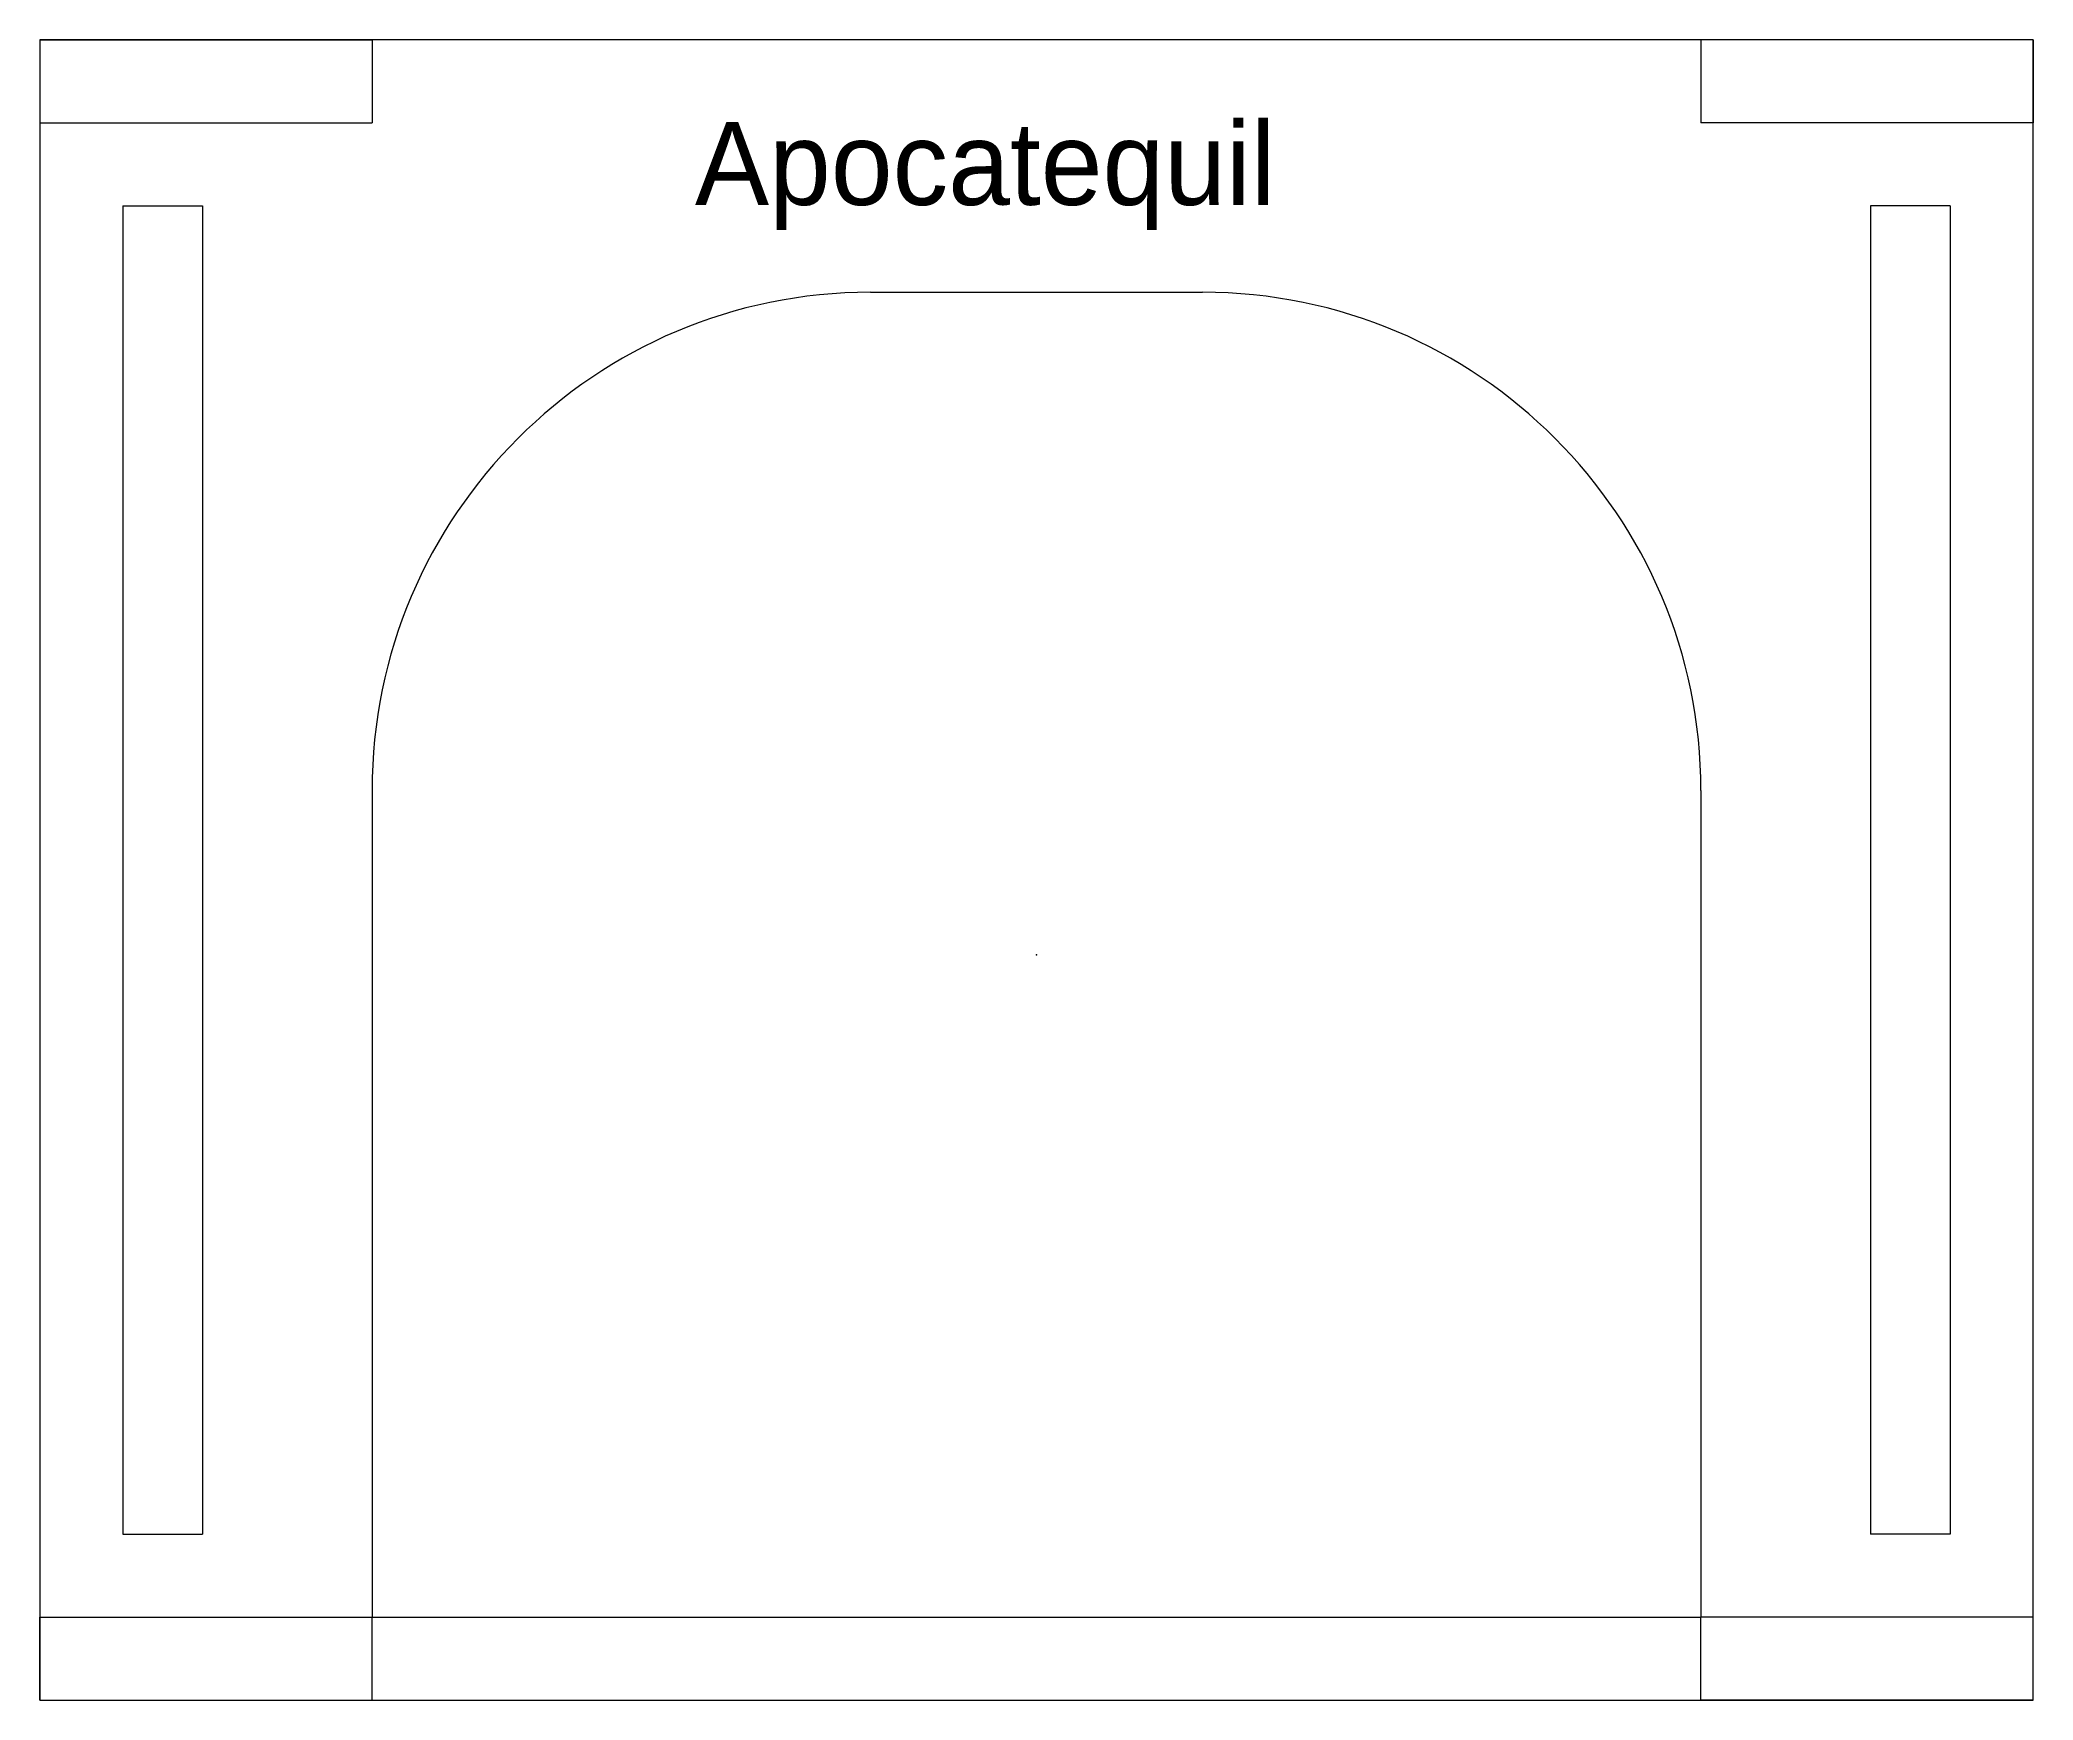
# Model space of a CAD drawing. Header units: inches. Extents: x -3 to 3, y -2.5 to 2.5.
import ezdxf

# ---------------------------------------------------------------- set-up
doc = ezdxf.new("R2010")
doc.units = ezdxf.units.IN
doc.header["$MEASUREMENT"] = 0
doc.header["$PDSIZE"] = -1

msp = doc.modelspace()

# ---------------------------------------------------------------- linework, layer by layer
at = {"color": 1, "linetype": 'Continuous', "lineweight": 5}
for p, q in [((-3, 2.5), (-3, 2.25)), ((-3, 2.5), (-2, 2.5)), ((-3, 2.5), (-3, -2.5)), ((3, 2.5), (-3, 2.5)), ((-2, 2.5), (-2, 2.25)), ((3, 2.5), (2, 2.5)), ((2, 2.5), (2, 2.25)), ((3, 2.5), (3, 2.25)), ((3, -2.5), (3, 2.5)), ((-3, 2.25), (-2, 2.25)), ((3, 2.25), (2, 2.25)), ((-2.75, 2), (-2.51, 2)), ((-2.75, 2), (-2.75, -2)), ((-2.51, 2), (-2.51, -2)), ((2.51, 2), (2.51, -2)), ((2.75, 2), (2.51, 2)), ((2.75, 2), (2.75, -2)), ((-0.5, 1.7398), (0.5, 1.7398)), ((-2, 0.2398), (-2, -2.25)), ((2, 0.2398), (2, -2.25)), ((-2.75, -2), (-2.51, -2)), ((2.75, -2), (2.51, -2)), ((-3, -2.5), (-3, -2.25)), ((-3, -2.25), (-2, -2.25)), ((-2, -2.5), (-2, -2.25)), ((-2, -2.25), (2, -2.25)), ((2, -2.5), (2, -2.25)), ((3, -2.25), (2, -2.25)), ((3, -2.5), (3, -2.25)), ((-3, -2.5), (-2, -2.5)), ((-3, -2.5), (3, -2.5)), ((3, -2.5), (2, -2.5))]:
    msp.add_line(p, q, dxfattribs=at)
for centre, start, end in [((-0.5, 0.2398), 90, 180), ((0.5, 0.2398), 0, 90)]:
    msp.add_arc(centre, 1.5, start, end, dxfattribs=at)
msp.add_point((0, -0.2551), dxfattribs=at)

# ---------------------------------------------------------------- texts
at = {"color": 2, "lineweight": 5, "insert": (-1.028, 2.2528), "char_height": 0.125, "width": 2.03845, "attachment_point": 1}
msp.add_mtext('{\\pxt18;\\FApcomplx.shx|c0;\\H2x;Apocatequil\\P\\FARTXT.SHX|c0;\\H0.5x;     }', dxfattribs=at)

doc.saveas('drawing.dxf')
